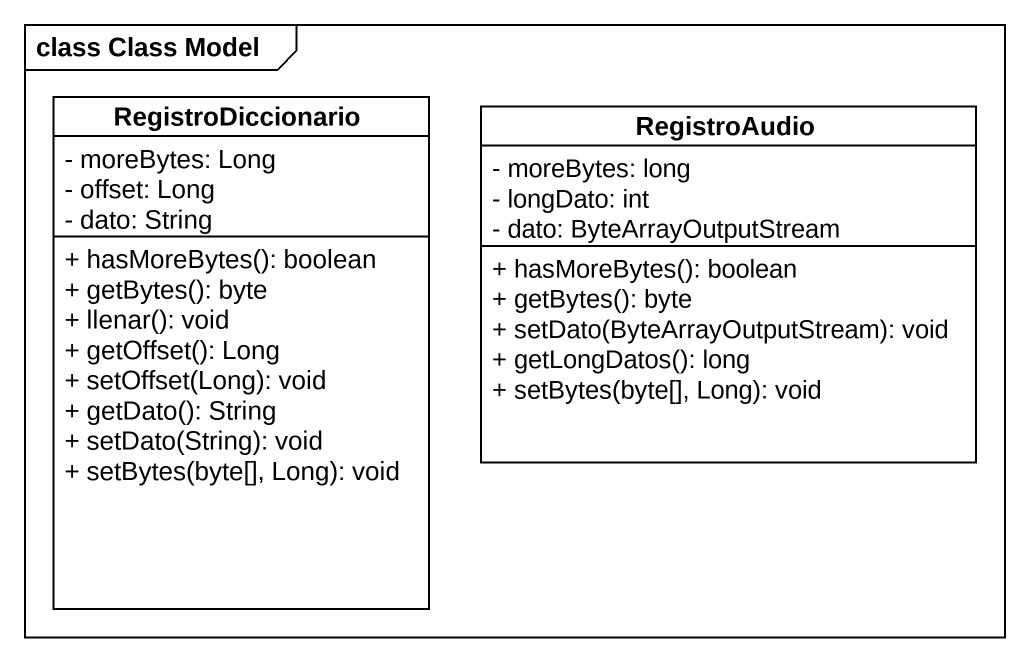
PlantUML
@startuml
mainframe class Class Model
hide circle
hide empty members
skinparam classAttributeIconSize 0
class RegistroDiccionario {
  - moreBytes: Long
  - offset: Long
  - dato: String
  + hasMoreBytes(): boolean
  + getBytes(): byte
  + llenar(): void
  + getOffset(): Long
  + setOffset(Long): void
  + getDato(): String
  + setDato(String): void
  + setBytes(byte[], Long): void
}
class RegistroAudio {
  - moreBytes: long
  - longDato: int
  - dato: ByteArrayOutputStream
  + hasMoreBytes(): boolean
  + getBytes(): byte
  + setDato(ByteArrayOutputStream): void
  + getLongDatos(): long
  + setBytes(byte[], Long): void
}
@enduml
